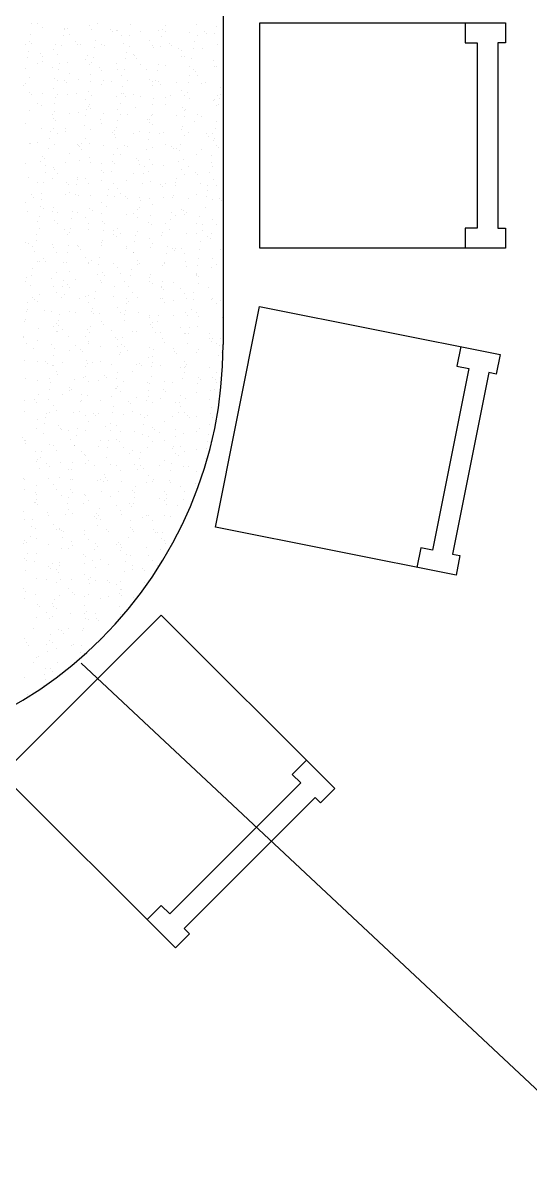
# Model space of a CAD drawing. Extents: x -109 to 1815, y -14679 to 345.
# Drawn here: x 36.261 to 37.273, y 6.865 to 9.149 of the extents above; entities that cross this region are included whole.
import ezdxf

# ---------------------------------------------------------------- set-up
doc = ezdxf.new("R2010")
doc.units = 0
doc.header["$MEASUREMENT"] = 0
doc.linetypes.add('HIDDEN', pattern=[0.375, 0.25, -0.125])
for name, color, linetype in [('LINVISTA', 13, 'CONTINUOUS'), ('PROJCASA', 3, 'HIDDEN'), ('VARANDA', 1, 'CONTINUOUS')]:
    doc.layers.add(name, color=color, linetype=linetype)

msp = doc.modelspace()

# ---------------------------------------------------------------- linework, layer by layer
at = {"layer": 'LINVISTA', "ltscale": 0.35}
msp.add_line((36.6604, 10.6445), (36.6604, 8.506), dxfattribs=at)
msp.add_arc((35.8296, 8.506), 0.8308, 180, 360, dxfattribs=at)
at = {"layer": 'PROJCASA', "ltscale": 12}
msp.add_line((41.8508, 2.7423), (32.7227, 11.2923), dxfattribs=at)
at = {"layer": 'VARANDA'}
for p, q in [((36.2782, 9.1471), (36.2782, 9.1471)), ((36.2904, 9.1467), (36.2904, 9.1467)), ((36.3006, 9.1387), (36.3006, 9.1387)), ((36.3931, 9.1442), (36.3931, 9.1442)), ((36.4099, 9.148), (36.4099, 9.148)), ((36.4753, 9.1452), (36.4753, 9.1452)), ((36.545, 9.1438), (36.545, 9.1438)), ((36.6069, 9.1461), (36.6069, 9.1461)), ((36.6476, 9.1413), (36.6476, 9.1413)), ((36.2755, 9.1265), (36.2755, 9.1265)), ((36.3409, 9.1237), (36.3409, 9.1237)), ((36.3427, 9.1369), (36.3427, 9.1369)), ((36.3428, 9.1363), (36.3428, 9.1363)), ((36.3495, 9.1371), (36.3495, 9.1371)), ((36.354, 9.1262), (36.354, 9.1262)), ((36.3984, 9.1355), (36.3984, 9.1355)), ((36.4359, 9.1354), (36.4359, 9.1354)), ((36.4402, 9.1307), (36.4402, 9.1307)), ((36.4474, 9.1339), (36.4474, 9.1339)), ((36.4498, 9.1344), (36.4498, 9.1344)), ((36.4567, 9.1237), (36.4567, 9.1237)), ((36.4726, 9.1246), (36.4726, 9.1246)), ((36.4963, 9.1323), (36.4963, 9.1323)), ((36.5305, 9.1329), (36.5305, 9.1329)), ((36.538, 9.1218), (36.538, 9.1218)), ((36.5397, 9.135), (36.5397, 9.135)), ((36.5453, 9.1307), (36.5453, 9.1307)), ((36.5942, 9.1291), (36.5942, 9.1291)), ((36.6086, 9.1232), (36.6086, 9.1232)), ((36.6236, 9.1319), (36.6236, 9.1319)), ((36.6279, 9.1272), (36.6279, 9.1272)), ((36.6432, 9.1275), (36.6432, 9.1275)), ((36.2657, 9.1062), (36.2657, 9.1062)), ((36.271, 9.092), (36.271, 9.092)), ((36.2728, 9.1121), (36.2728, 9.1121)), ((36.2771, 9.1081), (36.2771, 9.1081)), ((36.3225, 9.0964), (36.3225, 9.0964)), ((36.326, 9.1065), (36.326, 9.1065)), ((36.3382, 9.1031), (36.3382, 9.1031)), ((36.3659, 9.1111), (36.3659, 9.1111)), ((36.3702, 9.1064), (36.3702, 9.1064)), ((36.3749, 9.1049), (36.3749, 9.1049)), ((36.4036, 9.1003), (36.4036, 9.1003)), ((36.4053, 9.1135), (36.4053, 9.1135)), ((36.4176, 9.1057), (36.4176, 9.1057)), ((36.4239, 9.1033), (36.4239, 9.1033)), ((36.4605, 9.1086), (36.4605, 9.1086)), ((36.4728, 9.1017), (36.4728, 9.1017)), ((36.5134, 9.1139), (36.5134, 9.1139)), ((36.5203, 9.1032), (36.5203, 9.1032)), ((36.5218, 9.1001), (36.5218, 9.1001)), ((36.5352, 9.1012), (36.5352, 9.1012)), ((36.5536, 9.1076), (36.5536, 9.1076)), ((36.5579, 9.1029), (36.5579, 9.1029)), ((36.5707, 9.0985), (36.5707, 9.0985)), ((36.577, 9.0934), (36.577, 9.0934)), ((36.6006, 9.0984), (36.6006, 9.0984)), ((36.6024, 9.1116), (36.6024, 9.1116)), ((36.6196, 9.0969), (36.6196, 9.0969)), ((36.6482, 9.1051), (36.6482, 9.1051)), ((36.2692, 9.0788), (36.2692, 9.0788)), ((36.2959, 9.0868), (36.2959, 9.0868)), ((36.2997, 9.0722), (36.2997, 9.0722)), ((36.3002, 9.0821), (36.3002, 9.0821)), ((36.3293, 9.0857), (36.3293, 9.0857)), ((36.3487, 9.0706), (36.3487, 9.0706)), ((36.3861, 9.0759), (36.3861, 9.0759)), ((36.3905, 9.0843), (36.3905, 9.0843)), ((36.3976, 9.069), (36.3976, 9.069)), ((36.4009, 9.0796), (36.4009, 9.0796)), ((36.4663, 9.0769), (36.4663, 9.0769)), ((36.468, 9.0901), (36.468, 9.0901)), ((36.4812, 9.0852), (36.4812, 9.0852)), ((36.4836, 9.0833), (36.4836, 9.0833)), ((36.4879, 9.0786), (36.4879, 9.0786)), ((36.5782, 9.0808), (36.5782, 9.0808)), ((36.5839, 9.0827), (36.5839, 9.0827)), ((36.5979, 9.0777), (36.5979, 9.0777)), ((36.6406, 9.0729), (36.6406, 9.0729)), ((36.2665, 9.0581), (36.2665, 9.0581)), ((36.2903, 9.0676), (36.2903, 9.0676)), ((36.3205, 9.06), (36.3205, 9.06)), ((36.3319, 9.0553), (36.3319, 9.0553)), ((36.3337, 9.0686), (36.3337, 9.0686)), ((36.3539, 9.0471), (36.3539, 9.0471)), ((36.3929, 9.0652), (36.3929, 9.0652)), ((36.4136, 9.059), (36.4136, 9.059)), ((36.4179, 9.0543), (36.4179, 9.0543)), ((36.4465, 9.0674), (36.4465, 9.0674)), ((36.4497, 9.0553), (36.4497, 9.0553)), ((36.4636, 9.0562), (36.4636, 9.0562)), ((36.4955, 9.0658), (36.4955, 9.0658)), ((36.5082, 9.0565), (36.5082, 9.0565)), ((36.529, 9.0534), (36.529, 9.0534)), ((36.5307, 9.0667), (36.5307, 9.0667)), ((36.5444, 9.0642), (36.5444, 9.0642)), ((36.5448, 9.0647), (36.5448, 9.0647)), ((36.5934, 9.0626), (36.5934, 9.0626)), ((36.6013, 9.0555), (36.6013, 9.0555)), ((36.6056, 9.0509), (36.6056, 9.0509)), ((36.6423, 9.061), (36.6423, 9.061)), ((36.6475, 9.0622), (36.6475, 9.0622)), ((36.262, 9.0236), (36.262, 9.0236)), ((36.2656, 9.0271), (36.2656, 9.0271)), ((36.2746, 9.0395), (36.2746, 9.0395)), ((36.3235, 9.0379), (36.3235, 9.0379)), ((36.3292, 9.0347), (36.3292, 9.0347)), ((36.3436, 9.0347), (36.3436, 9.0347)), ((36.3479, 9.03), (36.3479, 9.03)), ((36.3725, 9.0363), (36.3725, 9.0363)), ((36.3946, 9.0319), (36.3946, 9.0319)), ((36.3963, 9.0451), (36.3963, 9.0451)), ((36.4175, 9.0266), (36.4175, 9.0266)), ((36.4214, 9.0347), (36.4214, 9.0347)), ((36.4382, 9.0322), (36.4382, 9.0322)), ((36.4565, 9.0446), (36.4565, 9.0446)), ((36.4704, 9.0331), (36.4704, 9.0331)), ((36.5133, 9.0348), (36.5133, 9.0348)), ((36.5193, 9.0315), (36.5193, 9.0315)), ((36.5201, 9.0241), (36.5201, 9.0241)), ((36.5262, 9.0328), (36.5262, 9.0328)), ((36.5313, 9.0312), (36.5313, 9.0312)), ((36.5356, 9.0266), (36.5356, 9.0266)), ((36.5682, 9.0299), (36.5682, 9.0299)), ((36.5916, 9.03), (36.5916, 9.03)), ((36.5934, 9.0432), (36.5934, 9.0432)), ((36.6084, 9.0441), (36.6084, 9.0441)), ((36.6172, 9.0283), (36.6172, 9.0283)), ((36.6259, 9.0288), (36.6259, 9.0288)), ((36.2737, 9.0104), (36.2737, 9.0104)), ((36.2779, 9.0057), (36.2779, 9.0057)), ((36.3, 9.0073), (36.3, 9.0073)), ((36.3223, 9.0173), (36.3223, 9.0173)), ((36.3247, 9.0002), (36.3247, 9.0002)), ((36.3292, 9.0066), (36.3292, 9.0066)), ((36.349, 9.0057), (36.349, 9.0057)), ((36.3682, 9.0079), (36.3682, 9.0079)), ((36.3919, 9.0113), (36.3919, 9.0113)), ((36.3979, 9.0041), (36.3979, 9.0041)), ((36.4468, 9.0025), (36.4468, 9.0025)), ((36.4573, 9.0085), (36.4573, 9.0085)), ((36.459, 9.0217), (36.459, 9.0217)), ((36.4614, 9.0069), (36.4614, 9.0069)), ((36.4656, 9.0023), (36.4656, 9.0023)), ((36.4811, 9.0061), (36.4811, 9.0061)), ((36.4958, 9.0009), (36.4958, 9.0009)), ((36.5559, 9.0045), (36.5559, 9.0045)), ((36.5769, 9.0143), (36.5769, 9.0143)), ((36.5837, 9.0036), (36.5837, 9.0036)), ((36.5889, 9.0094), (36.5889, 9.0094)), ((36.6491, 9.0035), (36.6491, 9.0035)), ((36.6543, 9.0066), (36.6543, 9.0066)), ((36.6561, 9.0198), (36.6561, 9.0198)), ((36.2901, 8.9885), (36.2901, 8.9885)), ((36.2982, 8.9836), (36.2982, 8.9836)), ((36.3229, 8.987), (36.3229, 8.987)), ((36.3859, 8.9968), (36.3859, 8.9968)), ((36.3914, 8.9827), (36.3914, 8.9827)), ((36.3928, 8.9861), (36.3928, 8.9861)), ((36.3956, 8.978), (36.3956, 8.978)), ((36.4546, 8.9878), (36.4546, 8.9878)), ((36.4859, 8.9802), (36.4859, 8.9802)), ((36.52, 8.9851), (36.52, 8.9851)), ((36.5217, 8.9983), (36.5217, 8.9983)), ((36.5447, 8.9993), (36.5447, 8.9993)), ((36.5447, 8.9856), (36.5447, 8.9856)), ((36.5791, 8.9792), (36.5791, 8.9792)), ((36.5937, 8.9977), (36.5937, 8.9977)), ((36.6405, 8.9938), (36.6405, 8.9938)), ((36.6426, 8.9961), (36.6426, 8.9961)), ((36.6473, 8.9831), (36.6473, 8.9831)), ((36.6516, 8.986), (36.6516, 8.986)), ((36.6533, 8.9988), (36.6533, 8.9988)), ((36.2737, 8.973), (36.2737, 8.973)), ((36.3202, 8.9663), (36.3202, 8.9663)), ((36.3214, 8.9584), (36.3214, 8.9584)), ((36.3227, 8.9714), (36.3227, 8.9714)), ((36.3537, 8.968), (36.3537, 8.968)), ((36.3716, 8.9698), (36.3716, 8.9698)), ((36.3856, 8.9635), (36.3856, 8.9635)), ((36.3873, 8.9768), (36.3873, 8.9768)), ((36.4159, 8.9559), (36.4159, 8.9559)), ((36.4206, 8.9682), (36.4206, 8.9682)), ((36.4495, 8.9762), (36.4495, 8.9762)), ((36.4564, 8.9655), (36.4564, 8.9655)), ((36.4695, 8.9666), (36.4695, 8.9666)), ((36.5091, 8.9549), (36.5091, 8.9549)), ((36.5132, 8.9557), (36.5132, 8.9557)), ((36.5172, 8.9644), (36.5172, 8.9644)), ((36.5184, 8.965), (36.5184, 8.965)), ((36.5674, 8.9634), (36.5674, 8.9634)), ((36.5826, 8.9617), (36.5826, 8.9617)), ((36.5833, 8.9745), (36.5833, 8.9745)), ((36.5844, 8.9749), (36.5844, 8.9749)), ((36.6083, 8.965), (36.6083, 8.965)), ((36.6163, 8.9618), (36.6163, 8.9618)), ((36.2654, 8.948), (36.2654, 8.948)), ((36.2976, 8.9387), (36.2976, 8.9387)), ((36.3157, 8.9318), (36.3157, 8.9318)), ((36.3222, 8.9382), (36.3222, 8.9382)), ((36.3256, 8.9537), (36.3256, 8.9537)), ((36.3465, 8.9371), (36.3465, 8.9371)), ((36.3829, 8.9429), (36.3829, 8.9429)), ((36.3954, 8.9355), (36.3954, 8.9355)), ((36.4173, 8.9475), (36.4173, 8.9475)), ((36.4444, 8.9339), (36.4444, 8.9339)), ((36.4483, 8.9401), (36.4483, 8.9401)), ((36.45, 8.9533), (36.45, 8.9533)), ((36.4933, 8.9323), (36.4933, 8.9323)), ((36.5133, 8.9502), (36.5133, 8.9502)), ((36.52, 8.945), (36.52, 8.945)), ((36.5768, 8.9352), (36.5768, 8.9352)), ((36.5799, 8.941), (36.5799, 8.941)), ((36.6036, 8.9524), (36.6036, 8.9524)), ((36.6453, 8.9382), (36.6453, 8.9382)), ((36.6471, 8.9515), (36.6471, 8.9515)), ((36.29, 8.9094), (36.29, 8.9094)), ((36.3139, 8.9186), (36.3139, 8.9186)), ((36.329, 8.9275), (36.329, 8.9275)), ((36.3459, 8.9316), (36.3459, 8.9316)), ((36.3858, 8.9177), (36.3858, 8.9177)), ((36.4391, 8.9306), (36.4391, 8.9306)), ((36.4433, 8.9259), (36.4433, 8.9259)), ((36.4456, 8.9195), (36.4456, 8.9195)), ((36.4809, 8.927), (36.4809, 8.927)), ((36.511, 8.9167), (36.511, 8.9167)), ((36.5127, 8.9299), (36.5127, 8.9299)), ((36.5336, 8.9281), (36.5336, 8.9281)), ((36.5423, 8.9307), (36.5423, 8.9307)), ((36.5836, 8.9245), (36.5836, 8.9245)), ((36.5912, 8.9291), (36.5912, 8.9291)), ((36.6268, 8.9271), (36.6268, 8.9271)), ((36.631, 8.9224), (36.631, 8.9224)), ((36.6401, 8.9275), (36.6401, 8.9275)), ((36.6404, 8.9147), (36.6404, 8.9147)), ((36.6426, 8.9176), (36.6426, 8.9176)), ((36.2741, 8.908), (36.2741, 8.908)), ((36.2759, 8.9073), (36.2759, 8.9073)), ((36.3112, 8.8979), (36.3112, 8.8979)), ((36.323, 8.9064), (36.323, 8.9064)), ((36.3536, 8.8889), (36.3536, 8.8889)), ((36.3691, 8.9063), (36.3691, 8.9063)), ((36.3719, 8.9048), (36.3719, 8.9048)), ((36.3733, 8.9016), (36.3733, 8.9016)), ((36.3766, 8.8952), (36.3766, 8.8952)), ((36.3783, 8.9084), (36.3783, 8.9084)), ((36.3926, 8.907), (36.3926, 8.907)), ((36.4209, 8.9032), (36.4209, 8.9032)), ((36.4494, 8.8971), (36.4494, 8.8971)), ((36.4562, 8.8864), (36.4562, 8.8864)), ((36.4636, 8.9038), (36.4636, 8.9038)), ((36.4698, 8.9016), (36.4698, 8.9016)), ((36.5082, 8.8961), (36.5082, 8.8961)), ((36.5188, 8.9), (36.5188, 8.9)), ((36.5445, 8.9065), (36.5445, 8.9065)), ((36.5568, 8.9028), (36.5568, 8.9028)), ((36.561, 8.8981), (36.561, 8.8981)), ((36.5677, 8.8984), (36.5677, 8.8984)), ((36.5736, 8.8933), (36.5736, 8.8933)), ((36.5754, 8.9065), (36.5754, 8.9065)), ((36.6081, 8.886), (36.6081, 8.886)), ((36.6166, 8.8968), (36.6166, 8.8968)), ((36.6472, 8.904), (36.6472, 8.904)), ((36.6513, 8.9003), (36.6513, 8.9003)), ((36.2653, 8.8689), (36.2653, 8.8689)), ((36.2967, 8.8722), (36.2967, 8.8722)), ((36.2991, 8.882), (36.2991, 8.882)), ((36.3034, 8.8773), (36.3034, 8.8773)), ((36.3066, 8.8634), (36.3066, 8.8634)), ((36.3456, 8.8706), (36.3456, 8.8706)), ((36.3739, 8.8745), (36.3739, 8.8745)), ((36.3936, 8.8795), (36.3936, 8.8795)), ((36.3946, 8.869), (36.3946, 8.869)), ((36.4172, 8.8684), (36.4172, 8.8684)), ((36.4393, 8.8718), (36.4393, 8.8718)), ((36.441, 8.885), (36.441, 8.885)), ((36.4435, 8.8674), (36.4435, 8.8674)), ((36.4868, 8.8785), (36.4868, 8.8785)), ((36.4911, 8.8738), (36.4911, 8.8738)), ((36.4925, 8.8658), (36.4925, 8.8658)), ((36.513, 8.8766), (36.513, 8.8766)), ((36.5198, 8.8659), (36.5198, 8.8659)), ((36.5414, 8.8642), (36.5414, 8.8642)), ((36.5709, 8.8726), (36.5709, 8.8726)), ((36.5813, 8.876), (36.5813, 8.876)), ((36.6363, 8.8699), (36.6363, 8.8699)), ((36.6381, 8.8831), (36.6381, 8.8831)), ((36.3049, 8.8502), (36.3049, 8.8502)), ((36.3221, 8.8591), (36.3221, 8.8591)), ((36.3236, 8.8552), (36.3236, 8.8552)), ((36.3289, 8.8484), (36.3289, 8.8484)), ((36.4168, 8.8542), (36.4168, 8.8542)), ((36.4211, 8.8496), (36.4211, 8.8496)), ((36.4366, 8.8511), (36.4366, 8.8511)), ((36.4808, 8.8479), (36.4808, 8.8479)), ((36.502, 8.8483), (36.502, 8.8483)), ((36.5037, 8.8616), (36.5037, 8.8616)), ((36.5113, 8.8518), (36.5113, 8.8518)), ((36.5766, 8.8561), (36.5766, 8.8561)), ((36.5834, 8.8454), (36.5834, 8.8454)), ((36.5904, 8.8626), (36.5904, 8.8626)), ((36.6045, 8.8508), (36.6045, 8.8508)), ((36.6088, 8.8461), (36.6088, 8.8461)), ((36.6336, 8.8492), (36.6336, 8.8492)), ((36.6393, 8.861), (36.6393, 8.861)), ((36.2716, 8.8394), (36.2716, 8.8394)), ((36.2898, 8.8303), (36.2898, 8.8303)), ((36.3022, 8.8296), (36.3022, 8.8296)), ((36.3205, 8.8378), (36.3205, 8.8378)), ((36.3468, 8.8299), (36.3468, 8.8299)), ((36.3511, 8.8253), (36.3511, 8.8253)), ((36.3676, 8.8268), (36.3676, 8.8268)), ((36.3693, 8.84), (36.3693, 8.84)), ((36.3695, 8.8362), (36.3695, 8.8362)), ((36.3857, 8.8386), (36.3857, 8.8386)), ((36.3925, 8.8279), (36.3925, 8.8279)), ((36.4184, 8.8346), (36.4184, 8.8346)), ((36.4413, 8.8275), (36.4413, 8.8275)), ((36.4493, 8.8181), (36.4493, 8.8181)), ((36.4673, 8.833), (36.4673, 8.833)), ((36.4992, 8.8277), (36.4992, 8.8277)), ((36.5163, 8.8314), (36.5163, 8.8314)), ((36.5345, 8.8265), (36.5345, 8.8265)), ((36.5388, 8.8218), (36.5388, 8.8218)), ((36.5444, 8.8274), (36.5444, 8.8274)), ((36.5646, 8.8249), (36.5646, 8.8249)), ((36.5652, 8.8298), (36.5652, 8.8298)), ((36.5664, 8.8381), (36.5664, 8.8381)), ((36.6142, 8.8282), (36.6142, 8.8282)), ((36.629, 8.824), (36.629, 8.824)), ((36.6402, 8.8356), (36.6402, 8.8356)), ((36.647, 8.8249), (36.647, 8.8249)), ((36.2768, 8.8056), (36.2768, 8.8056)), ((36.2811, 8.801), (36.2811, 8.801)), ((36.297, 8.8072), (36.297, 8.8072)), ((36.2976, 8.7951), (36.2976, 8.7951)), ((36.346, 8.8056), (36.346, 8.8056)), ((36.3534, 8.8098), (36.3534, 8.8098)), ((36.3649, 8.8062), (36.3649, 8.8062)), ((36.3713, 8.8032), (36.3713, 8.8032)), ((36.3949, 8.804), (36.3949, 8.804)), ((36.4303, 8.8034), (36.4303, 8.8034)), ((36.432, 8.8166), (36.432, 8.8166)), ((36.4438, 8.8024), (36.4438, 8.8024)), ((36.4561, 8.8073), (36.4561, 8.8073)), ((36.4645, 8.8022), (36.4645, 8.8022)), ((36.4688, 8.7975), (36.4688, 8.7975)), ((36.4928, 8.8008), (36.4928, 8.8008)), ((36.5129, 8.7975), (36.5129, 8.7975)), ((36.5417, 8.7992), (36.5417, 8.7992)), ((36.559, 8.7997), (36.559, 8.7997)), ((36.5619, 8.8043), (36.5619, 8.8043)), ((36.5907, 8.7976), (36.5907, 8.7976)), ((36.608, 8.8069), (36.608, 8.8069)), ((36.6273, 8.8015), (36.6273, 8.8015)), ((36.6291, 8.8147), (36.6291, 8.8147)), ((36.6396, 8.796), (36.6396, 8.796)), ((36.6522, 8.7987), (36.6522, 8.7987)), ((36.2651, 8.7898), (36.2651, 8.7898)), ((36.2707, 8.7729), (36.2707, 8.7729)), ((36.2959, 8.7818), (36.2959, 8.7818)), ((36.3013, 8.7789), (36.3013, 8.7789)), ((36.3219, 8.78), (36.3219, 8.78)), ((36.3945, 8.7779), (36.3945, 8.7779)), ((36.3988, 8.7732), (36.3988, 8.7732)), ((36.417, 8.7893), (36.417, 8.7893)), ((36.4276, 8.7827), (36.4276, 8.7827)), ((36.489, 8.7754), (36.489, 8.7754)), ((36.493, 8.78), (36.493, 8.78)), ((36.4947, 8.7932), (36.4947, 8.7932)), ((36.5197, 8.7868), (36.5197, 8.7868)), ((36.5765, 8.777), (36.5765, 8.777)), ((36.5822, 8.7744), (36.5822, 8.7744)), ((36.6246, 8.7808), (36.6246, 8.7808)), ((36.6565, 8.794), (36.6565, 8.794)), ((36.2897, 8.7512), (36.2897, 8.7512)), ((36.2932, 8.7612), (36.2932, 8.7612)), ((36.3197, 8.7713), (36.3197, 8.7713)), ((36.3245, 8.7536), (36.3245, 8.7536)), ((36.3287, 8.7693), (36.3287, 8.7693)), ((36.3288, 8.7489), (36.3288, 8.7489)), ((36.3586, 8.7584), (36.3586, 8.7584)), ((36.3603, 8.7716), (36.3603, 8.7716)), ((36.3686, 8.7697), (36.3686, 8.7697)), ((36.3855, 8.7595), (36.3855, 8.7595)), ((36.4176, 8.7681), (36.4176, 8.7681)), ((36.419, 8.7511), (36.419, 8.7511)), ((36.4665, 8.7665), (36.4665, 8.7665)), ((36.4807, 8.7688), (36.4807, 8.7688)), ((36.4902, 8.7593), (36.4902, 8.7593)), ((36.5122, 8.7501), (36.5122, 8.7501)), ((36.5154, 8.7649), (36.5154, 8.7649)), ((36.5556, 8.7565), (36.5556, 8.7565)), ((36.5574, 8.7698), (36.5574, 8.7698)), ((36.5644, 8.7633), (36.5644, 8.7633)), ((36.5833, 8.7663), (36.5833, 8.7663)), ((36.5865, 8.7697), (36.5865, 8.7697)), ((36.6133, 8.7617), (36.6133, 8.7617)), ((36.6401, 8.7565), (36.6401, 8.7565)), ((36.2886, 8.7267), (36.2886, 8.7267)), ((36.2945, 8.7386), (36.2945, 8.7386)), ((36.3435, 8.737), (36.3435, 8.737)), ((36.349, 8.7268), (36.349, 8.7268)), ((36.3533, 8.7307), (36.3533, 8.7307)), ((36.3559, 8.7378), (36.3559, 8.7378)), ((36.3923, 8.7488), (36.3923, 8.7488)), ((36.3924, 8.7354), (36.3924, 8.7354)), ((36.4213, 8.735), (36.4213, 8.735)), ((36.423, 8.7482), (36.423, 8.7482)), ((36.4414, 8.7338), (36.4414, 8.7338)), ((36.4491, 8.739), (36.4491, 8.739)), ((36.4559, 8.7282), (36.4559, 8.7282)), ((36.4903, 8.7322), (36.4903, 8.7322)), ((36.5165, 8.7454), (36.5165, 8.7454)), ((36.5393, 8.7306), (36.5393, 8.7306)), ((36.5443, 8.7483), (36.5443, 8.7483)), ((36.5529, 8.7359), (36.5529, 8.7359)), ((36.5882, 8.729), (36.5882, 8.729)), ((36.6067, 8.7476), (36.6067, 8.7476)), ((36.6079, 8.7278), (36.6079, 8.7278)), ((36.6183, 8.7331), (36.6183, 8.7331)), ((36.6201, 8.7463), (36.6201, 8.7463)), ((36.6371, 8.7274), (36.6371, 8.7274)), ((36.6469, 8.7458), (36.6469, 8.7458)), ((36.265, 8.7107), (36.265, 8.7107)), ((36.271, 8.708), (36.271, 8.708)), ((36.2869, 8.7135), (36.2869, 8.7135)), ((36.32, 8.7064), (36.32, 8.7064)), ((36.3513, 8.7033), (36.3513, 8.7033)), ((36.3689, 8.7048), (36.3689, 8.7048)), ((36.4169, 8.7102), (36.4169, 8.7102)), ((36.4186, 8.7144), (36.4186, 8.7144)), ((36.4422, 8.7258), (36.4422, 8.7258)), ((36.4465, 8.7211), (36.4465, 8.7211)), ((36.484, 8.7116), (36.484, 8.7116)), ((36.4857, 8.7248), (36.4857, 8.7248)), ((36.5127, 8.7184), (36.5127, 8.7184)), ((36.5195, 8.7077), (36.5195, 8.7077)), ((36.5367, 8.7233), (36.5367, 8.7233)), ((36.6156, 8.7125), (36.6156, 8.7125)), ((36.6299, 8.7223), (36.6299, 8.7223)), ((36.6342, 8.7177), (36.6342, 8.7177)), ((36.279, 8.7025), (36.279, 8.7025)), ((36.2842, 8.6928), (36.2842, 8.6928)), ((36.3218, 8.7009), (36.3218, 8.7009)), ((36.3286, 8.6902), (36.3286, 8.6902)), ((36.3496, 8.6901), (36.3496, 8.6901)), ((36.3722, 8.7015), (36.3722, 8.7015)), ((36.3765, 8.6968), (36.3765, 8.6968)), ((36.3854, 8.6804), (36.3854, 8.6804)), ((36.4179, 8.7032), (36.4179, 8.7032)), ((36.4667, 8.699), (36.4667, 8.699)), ((36.4668, 8.7016), (36.4668, 8.7016)), ((36.4805, 8.6897), (36.4805, 8.6897)), ((36.4812, 8.6909), (36.4812, 8.6909)), ((36.5157, 8.7), (36.5157, 8.7)), ((36.5466, 8.6882), (36.5466, 8.6882)), ((36.5484, 8.7014), (36.5484, 8.7014)), ((36.5599, 8.6981), (36.5599, 8.6981)), ((36.5642, 8.6934), (36.5642, 8.6934)), ((36.5647, 8.6984), (36.5647, 8.6984)), ((36.5763, 8.6979), (36.5763, 8.6979)), ((36.5831, 8.6872), (36.5831, 8.6872)), ((36.6136, 8.6968), (36.6136, 8.6968)), ((36.6544, 8.6956), (36.6544, 8.6956)), ((36.2796, 8.6583), (36.2796, 8.6583)), ((36.2896, 8.6721), (36.2896, 8.6721)), ((36.2937, 8.6721), (36.2937, 8.6721)), ((36.3022, 8.6772), (36.3022, 8.6772)), ((36.3065, 8.6725), (36.3065, 8.6725)), ((36.3426, 8.6705), (36.3426, 8.6705)), ((36.3469, 8.6694), (36.3469, 8.6694)), ((36.3916, 8.6689), (36.3916, 8.6689)), ((36.3922, 8.6697), (36.3922, 8.6697)), ((36.3967, 8.6747), (36.3967, 8.6747)), ((36.4123, 8.6666), (36.4123, 8.6666)), ((36.414, 8.6799), (36.414, 8.6799)), ((36.4405, 8.6673), (36.4405, 8.6673)), ((36.449, 8.6599), (36.449, 8.6599)), ((36.4895, 8.6657), (36.4895, 8.6657)), ((36.4899, 8.6738), (36.4899, 8.6738)), ((36.4942, 8.6691), (36.4942, 8.6691)), ((36.5384, 8.6641), (36.5384, 8.6641)), ((36.5439, 8.6675), (36.5439, 8.6675)), ((36.5441, 8.6692), (36.5441, 8.6692)), ((36.5844, 8.6713), (36.5844, 8.6713)), ((36.5873, 8.6625), (36.5873, 8.6625)), ((36.6093, 8.6648), (36.6093, 8.6648)), ((36.6111, 8.678), (36.6111, 8.678)), ((36.6363, 8.6609), (36.6363, 8.6609)), ((36.6399, 8.6774), (36.6399, 8.6774)), ((36.6468, 8.6667), (36.6468, 8.6667)), ((36.2686, 8.6394), (36.2686, 8.6394)), ((36.2779, 8.6451), (36.2779, 8.6451)), ((36.3175, 8.6378), (36.3175, 8.6378)), ((36.3267, 8.6504), (36.3267, 8.6504)), ((36.3423, 8.6349), (36.3423, 8.6349)), ((36.3532, 8.6516), (36.3532, 8.6516)), ((36.3665, 8.6362), (36.3665, 8.6362)), ((36.4095, 8.646), (36.4095, 8.646)), ((36.4199, 8.6495), (36.4199, 8.6495)), ((36.4242, 8.6448), (36.4242, 8.6448)), ((36.4558, 8.6491), (36.4558, 8.6491)), ((36.4749, 8.6432), (36.4749, 8.6432)), ((36.4767, 8.6564), (36.4767, 8.6564)), ((36.5126, 8.6393), (36.5126, 8.6393)), ((36.5144, 8.647), (36.5144, 8.647)), ((36.6066, 8.6441), (36.6066, 8.6441)), ((36.6076, 8.646), (36.6076, 8.646)), ((36.6077, 8.6487), (36.6077, 8.6487)), ((36.6119, 8.6413), (36.6119, 8.6413)), ((36.2648, 8.6316), (36.2648, 8.6316)), ((36.2752, 8.6245), (36.2752, 8.6245)), ((36.3216, 8.6218), (36.3216, 8.6218)), ((36.3406, 8.6217), (36.3406, 8.6217)), ((36.3499, 8.6252), (36.3499, 8.6252)), ((36.3542, 8.6205), (36.3542, 8.6205)), ((36.4154, 8.6346), (36.4154, 8.6346)), ((36.4168, 8.6311), (36.4168, 8.6311)), ((36.4444, 8.6227), (36.4444, 8.6227)), ((36.4643, 8.633), (36.4643, 8.633)), ((36.4722, 8.6226), (36.4722, 8.6226)), ((36.5133, 8.6314), (36.5133, 8.6314)), ((36.5194, 8.6286), (36.5194, 8.6286)), ((36.5376, 8.6217), (36.5376, 8.6217)), ((36.5376, 8.6198), (36.5376, 8.6198)), ((36.5394, 8.633), (36.5394, 8.633)), ((36.5419, 8.617), (36.5419, 8.617)), ((36.5622, 8.6298), (36.5622, 8.6298)), ((36.5762, 8.6188), (36.5762, 8.6188)), ((36.6112, 8.6282), (36.6112, 8.6282)), ((36.6321, 8.6192), (36.6321, 8.6192)), ((36.6601, 8.6266), (36.6601, 8.6266)), ((36.2706, 8.59), (36.2706, 8.59)), ((36.2799, 8.6009), (36.2799, 8.6009)), ((36.2842, 8.5962), (36.2842, 8.5962)), ((36.2894, 8.593), (36.2894, 8.593)), ((36.294, 8.6071), (36.294, 8.6071)), ((36.3284, 8.6111), (36.3284, 8.6111)), ((36.3379, 8.601), (36.3379, 8.601)), ((36.343, 8.6055), (36.343, 8.6055)), ((36.3744, 8.5984), (36.3744, 8.5984)), ((36.3852, 8.6013), (36.3852, 8.6013)), ((36.3919, 8.6039), (36.3919, 8.6039)), ((36.392, 8.5906), (36.392, 8.5906)), ((36.4033, 8.5983), (36.4033, 8.5983)), ((36.405, 8.6115), (36.405, 8.6115)), ((36.4408, 8.6023), (36.4408, 8.6023)), ((36.4676, 8.5974), (36.4676, 8.5974)), ((36.4719, 8.5927), (36.4719, 8.5927)), ((36.4804, 8.6106), (36.4804, 8.6106)), ((36.4898, 8.6007), (36.4898, 8.6007)), ((36.5349, 8.5992), (36.5349, 8.5992)), ((36.5387, 8.5991), (36.5387, 8.5991)), ((36.544, 8.5901), (36.544, 8.5901)), ((36.5621, 8.5949), (36.5621, 8.5949)), ((36.583, 8.6081), (36.583, 8.6081)), ((36.5877, 8.5975), (36.5877, 8.5975)), ((36.6003, 8.5964), (36.6003, 8.5964)), ((36.6021, 8.6096), (36.6021, 8.6096)), ((36.6366, 8.5959), (36.6366, 8.5959)), ((36.6398, 8.5983), (36.6398, 8.5983)), ((36.6553, 8.5939), (36.6553, 8.5939)), ((36.6596, 8.5893), (36.6596, 8.5893)), ((36.2677, 8.5729), (36.2677, 8.5729)), ((36.2689, 8.5767), (36.2689, 8.5767)), ((36.3044, 8.5741), (36.3044, 8.5741)), ((36.3167, 8.5713), (36.3167, 8.5713)), ((36.3333, 8.5665), (36.3333, 8.5665)), ((36.353, 8.5725), (36.353, 8.5725)), ((36.3656, 8.5697), (36.3656, 8.5697)), ((36.3976, 8.5731), (36.3976, 8.5731)), ((36.4005, 8.5776), (36.4005, 8.5776)), ((36.4019, 8.5684), (36.4019, 8.5684)), ((36.4145, 8.5681), (36.4145, 8.5681)), ((36.4488, 8.5808), (36.4488, 8.5808)), ((36.4557, 8.57), (36.4557, 8.57)), ((36.4635, 8.5665), (36.4635, 8.5665)), ((36.4659, 8.5748), (36.4659, 8.5748)), ((36.4677, 8.5881), (36.4677, 8.5881)), ((36.4921, 8.5706), (36.4921, 8.5706)), ((36.5853, 8.5696), (36.5853, 8.5696)), ((36.5976, 8.5757), (36.5976, 8.5757)), ((36.6076, 8.5696), (36.6076, 8.5696)), ((36.6466, 8.5876), (36.6466, 8.5876)), ((36.2647, 8.5525), (36.2647, 8.5525)), ((36.2662, 8.5561), (36.2662, 8.5561)), ((36.3276, 8.5488), (36.3276, 8.5488)), ((36.3316, 8.5533), (36.3316, 8.5533)), ((36.3319, 8.5441), (36.3319, 8.5441)), ((36.4166, 8.552), (36.4166, 8.552)), ((36.4221, 8.5463), (36.4221, 8.5463)), ((36.4632, 8.5542), (36.4632, 8.5542)), ((36.5124, 8.5649), (36.5124, 8.5649)), ((36.5124, 8.5602), (36.5124, 8.5602)), ((36.5153, 8.5453), (36.5153, 8.5453)), ((36.5193, 8.5495), (36.5193, 8.5495)), ((36.5286, 8.5514), (36.5286, 8.5514)), ((36.5304, 8.5647), (36.5304, 8.5647)), ((36.5614, 8.5633), (36.5614, 8.5633)), ((36.5896, 8.565), (36.5896, 8.565)), ((36.6103, 8.5617), (36.6103, 8.5617)), ((36.6593, 8.5601), (36.6593, 8.5601)), ((36.6603, 8.5523), (36.6603, 8.5523)), ((36.2616, 8.5216), (36.2616, 8.5216)), ((36.2915, 8.5385), (36.2915, 8.5385)), ((36.3215, 8.5427), (36.3215, 8.5427)), ((36.3283, 8.532), (36.3283, 8.532)), ((36.3289, 8.5327), (36.3289, 8.5327)), ((36.3405, 8.5369), (36.3405, 8.5369)), ((36.3521, 8.522), (36.3521, 8.522)), ((36.3851, 8.5222), (36.3851, 8.5222)), ((36.3894, 8.5353), (36.3894, 8.5353)), ((36.3943, 8.5299), (36.3943, 8.5299)), ((36.396, 8.5431), (36.396, 8.5431)), ((36.4384, 8.5337), (36.4384, 8.5337)), ((36.4453, 8.521), (36.4453, 8.521)), ((36.4802, 8.5315), (36.4802, 8.5315)), ((36.4873, 8.5321), (36.4873, 8.5321)), ((36.5196, 8.5407), (36.5196, 8.5407)), ((36.5259, 8.5308), (36.5259, 8.5308)), ((36.5362, 8.5305), (36.5362, 8.5305)), ((36.576, 8.5397), (36.576, 8.5397)), ((36.5829, 8.529), (36.5829, 8.529)), ((36.5852, 8.5289), (36.5852, 8.5289)), ((36.5913, 8.528), (36.5913, 8.528)), ((36.5931, 8.5412), (36.5931, 8.5412)), ((36.6098, 8.5429), (36.6098, 8.5429)), ((36.6341, 8.5273), (36.6341, 8.5273)), ((36.2619, 8.5198), (36.2619, 8.5198)), ((36.268, 8.5079), (36.268, 8.5079)), ((36.2821, 8.4977), (36.2821, 8.4977)), ((36.2893, 8.5139), (36.2893, 8.5139)), ((36.317, 8.5063), (36.317, 8.5063)), ((36.3243, 8.4982), (36.3243, 8.4982)), ((36.3659, 8.5047), (36.3659, 8.5047)), ((36.3915, 8.5092), (36.3915, 8.5092)), ((36.3919, 8.5115), (36.3919, 8.5115)), ((36.4149, 8.5031), (36.4149, 8.5031)), ((36.4487, 8.5017), (36.4487, 8.5017)), ((36.4496, 8.5164), (36.4496, 8.5164)), ((36.4569, 8.5065), (36.4569, 8.5065)), ((36.4587, 8.5197), (36.4587, 8.5197)), ((36.4638, 8.5015), (36.4638, 8.5015)), ((36.5127, 8.4999), (36.5127, 8.4999)), ((36.5398, 8.5186), (36.5398, 8.5186)), ((36.5438, 8.511), (36.5438, 8.511)), ((36.5617, 8.4983), (36.5617, 8.4983)), ((36.5886, 8.5074), (36.5886, 8.5074)), ((36.633, 8.5176), (36.633, 8.5176)), ((36.6373, 8.5129), (36.6373, 8.5129)), ((36.6396, 8.5192), (36.6396, 8.5192)), ((36.6465, 8.5085), (36.6465, 8.5085)), ((36.654, 8.5046), (36.654, 8.5046)), ((36.6557, 8.5178), (36.6557, 8.5178)), ((36.3226, 8.4849), (36.3226, 8.4849)), ((36.3529, 8.4934), (36.3529, 8.4934)), ((36.3753, 8.4968), (36.3753, 8.4968)), ((36.3796, 8.4921), (36.3796, 8.4921)), ((36.4542, 8.4858), (36.4542, 8.4858)), ((36.4555, 8.4909), (36.4555, 8.4909)), ((36.4698, 8.4943), (36.4698, 8.4943)), ((36.5123, 8.4811), (36.5123, 8.4811)), ((36.5196, 8.4831), (36.5196, 8.4831)), ((36.5214, 8.4963), (36.5214, 8.4963)), ((36.563, 8.4933), (36.563, 8.4933)), ((36.5673, 8.4886), (36.5673, 8.4886)), ((36.6074, 8.4905), (36.6074, 8.4905)), ((36.6106, 8.4967), (36.6106, 8.4967)), ((36.6513, 8.4839), (36.6513, 8.4839)), ((36.6575, 8.4908), (36.6575, 8.4908)), ((36.6596, 8.4951), (36.6596, 8.4951)), ((36.2646, 8.4734), (36.2646, 8.4734)), ((36.2907, 8.472), (36.2907, 8.472)), ((36.3053, 8.4725), (36.3053, 8.4725)), ((36.3096, 8.4678), (36.3096, 8.4678)), ((36.3199, 8.4643), (36.3199, 8.4643)), ((36.3213, 8.4636), (36.3213, 8.4636)), ((36.3282, 8.4529), (36.3282, 8.4529)), ((36.3396, 8.4704), (36.3396, 8.4704)), ((36.3853, 8.4615), (36.3853, 8.4615)), ((36.387, 8.4747), (36.387, 8.4747)), ((36.3886, 8.4688), (36.3886, 8.4688)), ((36.3998, 8.47), (36.3998, 8.47)), ((36.4165, 8.4729), (36.4165, 8.4729)), ((36.4375, 8.4672), (36.4375, 8.4672)), ((36.4801, 8.4524), (36.4801, 8.4524)), ((36.4865, 8.4656), (36.4865, 8.4656)), ((36.493, 8.469), (36.493, 8.469)), ((36.4973, 8.4643), (36.4973, 8.4643)), ((36.5169, 8.4624), (36.5169, 8.4624)), ((36.5191, 8.4704), (36.5191, 8.4704)), ((36.5354, 8.464), (36.5354, 8.464)), ((36.5759, 8.4606), (36.5759, 8.4606)), ((36.5823, 8.4596), (36.5823, 8.4596)), ((36.5841, 8.4729), (36.5841, 8.4729)), ((36.5843, 8.4624), (36.5843, 8.4624)), ((36.5875, 8.4665), (36.5875, 8.4665)), ((36.6333, 8.4608), (36.6333, 8.4608)), ((36.2656, 8.4393), (36.2656, 8.4393)), ((36.2891, 8.4348), (36.2891, 8.4348)), ((36.3145, 8.4377), (36.3145, 8.4377)), ((36.3153, 8.4298), (36.3153, 8.4298)), ((36.3298, 8.4457), (36.3298, 8.4457)), ((36.3634, 8.4361), (36.3634, 8.4361)), ((36.3825, 8.4409), (36.3825, 8.4409)), ((36.3849, 8.4431), (36.3849, 8.4431)), ((36.3918, 8.4324), (36.3918, 8.4324)), ((36.4124, 8.4345), (36.4124, 8.4345)), ((36.423, 8.4447), (36.423, 8.4447)), ((36.4273, 8.44), (36.4273, 8.44)), ((36.4479, 8.4381), (36.4479, 8.4381)), ((36.4497, 8.4513), (36.4497, 8.4513)), ((36.4613, 8.4329), (36.4613, 8.4329)), ((36.5103, 8.4313), (36.5103, 8.4313)), ((36.5175, 8.4422), (36.5175, 8.4422)), ((36.5437, 8.4319), (36.5437, 8.4319)), ((36.5592, 8.4297), (36.5592, 8.4297)), ((36.5796, 8.439), (36.5796, 8.439)), ((36.5827, 8.4499), (36.5827, 8.4499)), ((36.6107, 8.4412), (36.6107, 8.4412)), ((36.615, 8.4365), (36.615, 8.4365)), ((36.6395, 8.4401), (36.6395, 8.4401)), ((36.645, 8.4362), (36.645, 8.4362)), ((36.6463, 8.4294), (36.6463, 8.4294)), ((36.6467, 8.4494), (36.6467, 8.4494)), ((36.291, 8.4071), (36.291, 8.4071)), ((36.3136, 8.4166), (36.3136, 8.4166)), ((36.3527, 8.4143), (36.3527, 8.4143)), ((36.353, 8.4204), (36.353, 8.4204)), ((36.3573, 8.4157), (36.3573, 8.4157)), ((36.378, 8.4064), (36.378, 8.4064)), ((36.4452, 8.4175), (36.4452, 8.4175)), ((36.4475, 8.4179), (36.4475, 8.4179)), ((36.4485, 8.4226), (36.4485, 8.4226)), ((36.4554, 8.4118), (36.4554, 8.4118)), ((36.5106, 8.4147), (36.5106, 8.4147)), ((36.5124, 8.4279), (36.5124, 8.4279)), ((36.5407, 8.4169), (36.5407, 8.4169)), ((36.545, 8.4122), (36.545, 8.4122)), ((36.6073, 8.4114), (36.6073, 8.4114)), ((36.6082, 8.4281), (36.6082, 8.4281)), ((36.6352, 8.4144), (36.6352, 8.4144)), ((36.6423, 8.4156), (36.6423, 8.4156)), ((36.2644, 8.3943), (36.2644, 8.3943)), ((36.283, 8.3961), (36.283, 8.3961)), ((36.2873, 8.3914), (36.2873, 8.3914)), ((36.3109, 8.3959), (36.3109, 8.3959)), ((36.3212, 8.3845), (36.3212, 8.3845)), ((36.3399, 8.4055), (36.3399, 8.4055)), ((36.3763, 8.3932), (36.3763, 8.3932)), ((36.3775, 8.3936), (36.3775, 8.3936)), ((36.3889, 8.4039), (36.3889, 8.4039)), ((36.4163, 8.3938), (36.4163, 8.3938)), ((36.4378, 8.4023), (36.4378, 8.4023)), ((36.4707, 8.3926), (36.4707, 8.3926)), ((36.475, 8.3879), (36.475, 8.3879)), ((36.4868, 8.4007), (36.4868, 8.4007)), ((36.5079, 8.394), (36.5079, 8.394)), ((36.5121, 8.402), (36.5121, 8.402)), ((36.519, 8.3913), (36.519, 8.3913)), ((36.5357, 8.3991), (36.5357, 8.3991)), ((36.5652, 8.3901), (36.5652, 8.3901)), ((36.5733, 8.3913), (36.5733, 8.3913)), ((36.575, 8.4045), (36.575, 8.4045)), ((36.5846, 8.3975), (36.5846, 8.3975)), ((36.6336, 8.3959), (36.6336, 8.3959)), ((36.2647, 8.3728), (36.2647, 8.3728)), ((36.3063, 8.3614), (36.3063, 8.3614)), ((36.3075, 8.3693), (36.3075, 8.3693)), ((36.3137, 8.3712), (36.3137, 8.3712)), ((36.328, 8.3738), (36.328, 8.3738)), ((36.3626, 8.3696), (36.3626, 8.3696)), ((36.3735, 8.3725), (36.3735, 8.3725)), ((36.3848, 8.364), (36.3848, 8.364)), ((36.4007, 8.3683), (36.4007, 8.3683)), ((36.405, 8.3637), (36.405, 8.3637)), ((36.4115, 8.368), (36.4115, 8.368)), ((36.4389, 8.3697), (36.4389, 8.3697)), ((36.4407, 8.383), (36.4407, 8.383)), ((36.4605, 8.3664), (36.4605, 8.3664)), ((36.4799, 8.3733), (36.4799, 8.3733)), ((36.4952, 8.3659), (36.4952, 8.3659)), ((36.5094, 8.3648), (36.5094, 8.3648)), ((36.5584, 8.3632), (36.5584, 8.3632)), ((36.5706, 8.3706), (36.5706, 8.3706)), ((36.5758, 8.3815), (36.5758, 8.3815)), ((36.5826, 8.3708), (36.5826, 8.3708)), ((36.5884, 8.3649), (36.5884, 8.3649)), ((36.6073, 8.3616), (36.6073, 8.3616)), ((36.636, 8.3679), (36.636, 8.3679)), ((36.6377, 8.3811), (36.6377, 8.3811)), ((36.6394, 8.361), (36.6394, 8.361)), ((36.2885, 8.3385), (36.2885, 8.3385)), ((36.289, 8.3557), (36.289, 8.3557)), ((36.3046, 8.3482), (36.3046, 8.3482)), ((36.3307, 8.344), (36.3307, 8.344)), ((36.335, 8.3394), (36.335, 8.3394)), ((36.369, 8.338), (36.369, 8.338)), ((36.3916, 8.3533), (36.3916, 8.3533)), ((36.4252, 8.3416), (36.4252, 8.3416)), ((36.4362, 8.3491), (36.4362, 8.3491)), ((36.4484, 8.3435), (36.4484, 8.3435)), ((36.5016, 8.3463), (36.5016, 8.3463)), ((36.5034, 8.3595), (36.5034, 8.3595)), ((36.5184, 8.3406), (36.5184, 8.3406)), ((36.5435, 8.3528), (36.5435, 8.3528)), ((36.5927, 8.3602), (36.5927, 8.3602)), ((36.6129, 8.3381), (36.6129, 8.3381)), ((36.6333, 8.3472), (36.6333, 8.3472)), ((36.2607, 8.3197), (36.2607, 8.3197)), ((36.2643, 8.3152), (36.2643, 8.3152)), ((36.265, 8.3151), (36.265, 8.3151)), ((36.3019, 8.3276), (36.3019, 8.3276)), ((36.3375, 8.3369), (36.3375, 8.3369)), ((36.3526, 8.3352), (36.3526, 8.3352)), ((36.3553, 8.3173), (36.3553, 8.3173)), ((36.3673, 8.3248), (36.3673, 8.3248)), ((36.3864, 8.3353), (36.3864, 8.3353)), ((36.4354, 8.3337), (36.4354, 8.3337)), ((36.4484, 8.3163), (36.4484, 8.3163)), ((36.4552, 8.3327), (36.4552, 8.3327)), ((36.4843, 8.3321), (36.4843, 8.3321)), ((36.4989, 8.3257), (36.4989, 8.3257)), ((36.512, 8.3229), (36.512, 8.3229)), ((36.5227, 8.3359), (36.5227, 8.3359)), ((36.5332, 8.3305), (36.5332, 8.3305)), ((36.5643, 8.3229), (36.5643, 8.3229)), ((36.566, 8.3361), (36.566, 8.3361)), ((36.5822, 8.3289), (36.5822, 8.3289)), ((36.6071, 8.3323), (36.6071, 8.3323)), ((36.6311, 8.3273), (36.6311, 8.3273)), ((36.265, 8.3078), (36.265, 8.3078)), ((36.2853, 8.293), (36.2853, 8.293)), ((36.2973, 8.2931), (36.2973, 8.2931)), ((36.314, 8.3062), (36.314, 8.3062)), ((36.321, 8.3054), (36.321, 8.3054)), ((36.3279, 8.2947), (36.3279, 8.2947)), ((36.3629, 8.3046), (36.3629, 8.3046)), ((36.3645, 8.3041), (36.3645, 8.3041)), ((36.4119, 8.303), (36.4119, 8.303)), ((36.4162, 8.3147), (36.4162, 8.3147)), ((36.4299, 8.3014), (36.4299, 8.3014)), ((36.4317, 8.3146), (36.4317, 8.3146)), ((36.4527, 8.3116), (36.4527, 8.3116)), ((36.4608, 8.3014), (36.4608, 8.3014)), ((36.4798, 8.2942), (36.4798, 8.2942)), ((36.5097, 8.2998), (36.5097, 8.2998)), ((36.5188, 8.3122), (36.5188, 8.3122)), ((36.543, 8.3138), (36.543, 8.3138)), ((36.5587, 8.2982), (36.5587, 8.2982)), ((36.5616, 8.3022), (36.5616, 8.3022)), ((36.5756, 8.3024), (36.5756, 8.3024)), ((36.6076, 8.2966), (36.6076, 8.2966)), ((36.627, 8.2995), (36.627, 8.2995)), ((36.6287, 8.3127), (36.6287, 8.3127)), ((36.6361, 8.3128), (36.6361, 8.3128)), ((36.2877, 8.272), (36.2877, 8.272)), ((36.2888, 8.2766), (36.2888, 8.2766)), ((36.2956, 8.2798), (36.2956, 8.2798)), ((36.3366, 8.2704), (36.3366, 8.2704)), ((36.36, 8.2696), (36.36, 8.2696)), ((36.3784, 8.292), (36.3784, 8.292)), ((36.3827, 8.2873), (36.3827, 8.2873)), ((36.3847, 8.2849), (36.3847, 8.2849)), ((36.3915, 8.2742), (36.3915, 8.2742)), ((36.4272, 8.2807), (36.4272, 8.2807)), ((36.473, 8.2895), (36.473, 8.2895)), ((36.4926, 8.2779), (36.4926, 8.2779)), ((36.4944, 8.2912), (36.4944, 8.2912)), ((36.5434, 8.2737), (36.5434, 8.2737)), ((36.5661, 8.2885), (36.5661, 8.2885)), ((36.5704, 8.2838), (36.5704, 8.2838)), ((36.5824, 8.2917), (36.5824, 8.2917)), ((36.6243, 8.2788), (36.6243, 8.2788)), ((36.2929, 8.2592), (36.2929, 8.2592)), ((36.3084, 8.2677), (36.3084, 8.2677)), ((36.3127, 8.263), (36.3127, 8.263)), ((36.3524, 8.2561), (36.3524, 8.2561)), ((36.3583, 8.2564), (36.3583, 8.2564)), ((36.3856, 8.2688), (36.3856, 8.2688)), ((36.403, 8.2652), (36.403, 8.2652)), ((36.4345, 8.2672), (36.4345, 8.2672)), ((36.4483, 8.2644), (36.4483, 8.2644)), ((36.4551, 8.2536), (36.4551, 8.2536)), ((36.4834, 8.2656), (36.4834, 8.2656)), ((36.4899, 8.2573), (36.4899, 8.2573)), ((36.4961, 8.2642), (36.4961, 8.2642)), ((36.5004, 8.2595), (36.5004, 8.2595)), ((36.5324, 8.264), (36.5324, 8.264)), ((36.5553, 8.2545), (36.5553, 8.2545)), ((36.557, 8.2677), (36.557, 8.2677)), ((36.5813, 8.2624), (36.5813, 8.2624)), ((36.5907, 8.2617), (36.5907, 8.2617)), ((36.607, 8.2532), (36.607, 8.2532)), ((36.2626, 8.2392), (36.2626, 8.2392)), ((36.2641, 8.2361), (36.2641, 8.2361)), ((36.2883, 8.2247), (36.2883, 8.2247)), ((36.3115, 8.2376), (36.3115, 8.2376)), ((36.3209, 8.2263), (36.3209, 8.2263)), ((36.333, 8.2409), (36.333, 8.2409)), ((36.3555, 8.2358), (36.3555, 8.2358)), ((36.3604, 8.236), (36.3604, 8.236)), ((36.4094, 8.2344), (36.4094, 8.2344)), ((36.416, 8.2356), (36.416, 8.2356)), ((36.4209, 8.233), (36.4209, 8.233)), ((36.4227, 8.2462), (36.4227, 8.2462)), ((36.4261, 8.2399), (36.4261, 8.2399)), ((36.4304, 8.2352), (36.4304, 8.2352)), ((36.4583, 8.2328), (36.4583, 8.2328)), ((36.5073, 8.2312), (36.5073, 8.2312)), ((36.5119, 8.2438), (36.5119, 8.2438)), ((36.5187, 8.2331), (36.5187, 8.2331)), ((36.5207, 8.2374), (36.5207, 8.2374)), ((36.5526, 8.2339), (36.5526, 8.2339)), ((36.5562, 8.2296), (36.5562, 8.2296)), ((36.6051, 8.228), (36.6051, 8.228)), ((36.6138, 8.2364), (36.6138, 8.2364)), ((36.263, 8.2166), (36.263, 8.2166)), ((36.2866, 8.2115), (36.2866, 8.2115)), ((36.288, 8.207), (36.288, 8.207)), ((36.3277, 8.2156), (36.3277, 8.2156)), ((36.3369, 8.2054), (36.3369, 8.2054)), ((36.351, 8.2013), (36.351, 8.2013)), ((36.3561, 8.2156), (36.3561, 8.2156)), ((36.3604, 8.2109), (36.3604, 8.2109)), ((36.3845, 8.2058), (36.3845, 8.2058)), ((36.3859, 8.2038), (36.3859, 8.2038)), ((36.4182, 8.2123), (36.4182, 8.2123)), ((36.4348, 8.2022), (36.4348, 8.2022)), ((36.4507, 8.2131), (36.4507, 8.2131)), ((36.4796, 8.2151), (36.4796, 8.2151)), ((36.4836, 8.2096), (36.4836, 8.2096)), ((36.4854, 8.2228), (36.4854, 8.2228)), ((36.5438, 8.2122), (36.5438, 8.2122)), ((36.5481, 8.2075), (36.5481, 8.2075)), ((36.5755, 8.2233), (36.5755, 8.2233)), ((36.5823, 8.2126), (36.5823, 8.2126)), ((36.2839, 8.1908), (36.2839, 8.1908)), ((36.2861, 8.1913), (36.2861, 8.1913)), ((36.2887, 8.1975), (36.2887, 8.1975)), ((36.2904, 8.1866), (36.2904, 8.1866)), ((36.3493, 8.188), (36.3493, 8.188)), ((36.3807, 8.1888), (36.3807, 8.1888)), ((36.3913, 8.1951), (36.3913, 8.1951)), ((36.4137, 8.1778), (36.4137, 8.1778)), ((36.4481, 8.1853), (36.4481, 8.1853)), ((36.4738, 8.1879), (36.4738, 8.1879)), ((36.4781, 8.1832), (36.4781, 8.1832)), ((36.4809, 8.1889), (36.4809, 8.1889)), ((36.4838, 8.2006), (36.4838, 8.2006)), ((36.5327, 8.199), (36.5327, 8.199)), ((36.5432, 8.1946), (36.5432, 8.1946)), ((36.5463, 8.1862), (36.5463, 8.1862)), ((36.548, 8.1994), (36.548, 8.1994)), ((36.5684, 8.1854), (36.5684, 8.1854)), ((36.5816, 8.1974), (36.5816, 8.1974)), ((36.2617, 8.1727), (36.2617, 8.1727)), ((36.264, 8.157), (36.264, 8.157)), ((36.2793, 8.1563), (36.2793, 8.1563)), ((36.3106, 8.1711), (36.3106, 8.1711)), ((36.3107, 8.1646), (36.3107, 8.1646)), ((36.3465, 8.1674), (36.3465, 8.1674)), ((36.3523, 8.177), (36.3523, 8.177)), ((36.3596, 8.1695), (36.3596, 8.1695)), ((36.4038, 8.1636), (36.4038, 8.1636)), ((36.4081, 8.1589), (36.4081, 8.1589)), ((36.4085, 8.1679), (36.4085, 8.1679)), ((36.4119, 8.1646), (36.4119, 8.1646)), ((36.4159, 8.1565), (36.4159, 8.1565)), ((36.4549, 8.1745), (36.4549, 8.1745)), ((36.4575, 8.1663), (36.4575, 8.1663)), ((36.4984, 8.1611), (36.4984, 8.1611)), ((36.5064, 8.1647), (36.5064, 8.1647)), ((36.5117, 8.1647), (36.5117, 8.1647)), ((36.5436, 8.1655), (36.5436, 8.1655)), ((36.5554, 8.1631), (36.5554, 8.1631)), ((36.2776, 8.1431), (36.2776, 8.1431)), ((36.2855, 8.1384), (36.2855, 8.1384)), ((36.3208, 8.1472), (36.3208, 8.1472)), ((36.3276, 8.1365), (36.3276, 8.1365)), ((36.3338, 8.1393), (36.3338, 8.1393)), ((36.3345, 8.1368), (36.3345, 8.1368)), ((36.3381, 8.1346), (36.3381, 8.1346)), ((36.342, 8.1329), (36.342, 8.1329)), ((36.3834, 8.1352), (36.3834, 8.1352)), ((36.4092, 8.144), (36.4092, 8.144)), ((36.4284, 8.1368), (36.4284, 8.1368)), ((36.4323, 8.1336), (36.4323, 8.1336)), ((36.4746, 8.1412), (36.4746, 8.1412)), ((36.4764, 8.1544), (36.4764, 8.1544)), ((36.4795, 8.136), (36.4795, 8.136)), ((36.5185, 8.154), (36.5185, 8.154)), ((36.5215, 8.1358), (36.5215, 8.1358)), ((36.5753, 8.1442), (36.5753, 8.1442)), ((36.2638, 8.115), (36.2638, 8.115)), ((36.2681, 8.1103), (36.2681, 8.1103)), ((36.2749, 8.1224), (36.2749, 8.1224)), ((36.2885, 8.1184), (36.2885, 8.1184)), ((36.3403, 8.1197), (36.3403, 8.1197)), ((36.3584, 8.1125), (36.3584, 8.1125)), ((36.3844, 8.1267), (36.3844, 8.1267)), ((36.3912, 8.116), (36.3912, 8.116)), ((36.4047, 8.1095), (36.4047, 8.1095)), ((36.4515, 8.1115), (36.4515, 8.1115)), ((36.4719, 8.1206), (36.4719, 8.1206)), ((36.4813, 8.132), (36.4813, 8.132)), ((36.5258, 8.1311), (36.5258, 8.1311)), ((36.5302, 8.1304), (36.5302, 8.1304)), ((36.5373, 8.1178), (36.5373, 8.1178)), ((36.539, 8.131), (36.539, 8.131)), ((36.5431, 8.1155), (36.5431, 8.1155)), ((36.262, 8.1078), (36.262, 8.1078)), ((36.2703, 8.0879), (36.2703, 8.0879)), ((36.2884, 8.0882), (36.2884, 8.0882)), ((36.311, 8.1062), (36.311, 8.1062)), ((36.3375, 8.099), (36.3375, 8.099)), ((36.3521, 8.0979), (36.3521, 8.0979)), ((36.3599, 8.1046), (36.3599, 8.1046)), ((36.3815, 8.0872), (36.3815, 8.0872)), ((36.4029, 8.0963), (36.4029, 8.0963)), ((36.4088, 8.103), (36.4088, 8.103)), ((36.448, 8.1062), (36.448, 8.1062)), ((36.4548, 8.0954), (36.4548, 8.0954)), ((36.4558, 8.1068), (36.4558, 8.1068)), ((36.4578, 8.1014), (36.4578, 8.1014)), ((36.5067, 8.0998), (36.5067, 8.0998)), ((36.5346, 8.0971), (36.5346, 8.0971)), ((36.5461, 8.109), (36.5461, 8.109)), ((36.2638, 8.0779), (36.2638, 8.0779)), ((36.2686, 8.0747), (36.2686, 8.0747)), ((36.2847, 8.0719), (36.2847, 8.0719)), ((36.3206, 8.0681), (36.3206, 8.0681)), ((36.333, 8.0645), (36.333, 8.0645)), ((36.3336, 8.0703), (36.3336, 8.0703)), ((36.3826, 8.0687), (36.3826, 8.0687)), ((36.3858, 8.0825), (36.3858, 8.0825)), ((36.4002, 8.0756), (36.4002, 8.0756)), ((36.4158, 8.0774), (36.4158, 8.0774)), ((36.4315, 8.0671), (36.4315, 8.0671)), ((36.4656, 8.0728), (36.4656, 8.0728)), ((36.4674, 8.0861), (36.4674, 8.0861)), ((36.4761, 8.0847), (36.4761, 8.0847)), ((36.4804, 8.0655), (36.4804, 8.0655)), ((36.5116, 8.0856), (36.5116, 8.0856)), ((36.5184, 8.0749), (36.5184, 8.0749)), ((36.5294, 8.0639), (36.5294, 8.0639)), ((36.2659, 8.0541), (36.2659, 8.0541)), ((36.3115, 8.0629), (36.3115, 8.0629)), ((36.3158, 8.0582), (36.3158, 8.0582)), ((36.3274, 8.0574), (36.3274, 8.0574)), ((36.3313, 8.0513), (36.3313, 8.0513)), ((36.3842, 8.0476), (36.3842, 8.0476)), ((36.3957, 8.0411), (36.3957, 8.0411)), ((36.4061, 8.0604), (36.4061, 8.0604)), ((36.4629, 8.0522), (36.4629, 8.0522)), ((36.4794, 8.0569), (36.4794, 8.0569)), ((36.4992, 8.0594), (36.4992, 8.0594)), ((36.5035, 8.0548), (36.5035, 8.0548)), ((36.53, 8.0626), (36.53, 8.0626)), ((36.2613, 8.0196), (36.2613, 8.0196)), ((36.2884, 8.0393), (36.2884, 8.0393)), ((36.3085, 8.0376), (36.3085, 8.0376)), ((36.3285, 8.0307), (36.3285, 8.0307)), ((36.3361, 8.0361), (36.3361, 8.0361)), ((36.352, 8.0188), (36.352, 8.0188)), ((36.3574, 8.036), (36.3574, 8.036)), ((36.391, 8.0369), (36.391, 8.0369)), ((36.3939, 8.0279), (36.3939, 8.0279)), ((36.4064, 8.0344), (36.4064, 8.0344)), ((36.4292, 8.0351), (36.4292, 8.0351)), ((36.4335, 8.0305), (36.4335, 8.0305)), ((36.4478, 8.0271), (36.4478, 8.0271)), ((36.4553, 8.0328), (36.4553, 8.0328)), ((36.5043, 8.0312), (36.5043, 8.0312)), ((36.2637, 7.9988), (36.2637, 7.9988)), ((36.2661, 8.0118), (36.2661, 8.0118)), ((36.285, 8.0069), (36.285, 8.0069)), ((36.324, 7.9961), (36.324, 7.9961)), ((36.3339, 8.0053), (36.3339, 8.0053)), ((36.3592, 8.0109), (36.3592, 8.0109)), ((36.3635, 8.0062), (36.3635, 8.0062)), ((36.3829, 8.0037), (36.3829, 8.0037)), ((36.3912, 8.0072), (36.3912, 8.0072)), ((36.4156, 7.9983), (36.4156, 7.9983)), ((36.4318, 8.0021), (36.4318, 8.0021)), ((36.4538, 8.0084), (36.4538, 8.0084)), ((36.4546, 8.0163), (36.4546, 8.0163)), ((36.4566, 8.0045), (36.4566, 8.0045)), ((36.4584, 8.0177), (36.4584, 8.0177)), ((36.4808, 8.0005), (36.4808, 8.0005)), ((36.2892, 7.9866), (36.2892, 7.9866)), ((36.2935, 7.9819), (36.2935, 7.9819)), ((36.3205, 7.989), (36.3205, 7.989)), ((36.3223, 7.9829), (36.3223, 7.9829)), ((36.3273, 7.9783), (36.3273, 7.9783)), ((36.3838, 7.9841), (36.3838, 7.9841)), ((36.3867, 7.9727), (36.3867, 7.9727)), ((36.4539, 7.9838), (36.4539, 7.9838)), ((36.2883, 7.9602), (36.2883, 7.9602)), ((36.3076, 7.9711), (36.3076, 7.9711)), ((36.3138, 7.9598), (36.3138, 7.9598)), ((36.3195, 7.9623), (36.3195, 7.9623)), ((36.3566, 7.9695), (36.3566, 7.9695)), ((36.3841, 7.9685), (36.3841, 7.9685)), ((36.3849, 7.9595), (36.3849, 7.9595)), ((36.3909, 7.9578), (36.3909, 7.9578)), ((36.4055, 7.9679), (36.4055, 7.9679)), ((36.4069, 7.9588), (36.4069, 7.9588)), ((36.4112, 7.9541), (36.4112, 7.9541)), ((36.4545, 7.9663), (36.4545, 7.9663)), ((36.2825, 7.9383), (36.2825, 7.9383)), ((36.315, 7.9278), (36.315, 7.9278)), ((36.3315, 7.9367), (36.3315, 7.9367)), ((36.3369, 7.9345), (36.3369, 7.9345)), ((36.3412, 7.9298), (36.3412, 7.9298)), ((36.3519, 7.9397), (36.3519, 7.9397)), ((36.3804, 7.9351), (36.3804, 7.9351)), ((36.3822, 7.9389), (36.3822, 7.9389)), ((36.4293, 7.9335), (36.4293, 7.9335)), ((36.2635, 7.9197), (36.2635, 7.9197)), ((36.267, 7.9102), (36.267, 7.9102)), ((36.2712, 7.9055), (36.2712, 7.9055)), ((36.308, 7.9061), (36.308, 7.9061)), ((36.3133, 7.9146), (36.3133, 7.9146)), ((36.3203, 7.9099), (36.3203, 7.9099)), ((36.3569, 7.9045), (36.3569, 7.9045)), ((36.3615, 7.9077), (36.3615, 7.9077)), ((36.3777, 7.9044), (36.3777, 7.9044)), ((36.4155, 7.9192), (36.4155, 7.9192)), ((36.2881, 7.8811), (36.2881, 7.8811)), ((36.2915, 7.8834), (36.2915, 7.8834)), ((36.3105, 7.8939), (36.3105, 7.8939)), ((36.3272, 7.8992), (36.3272, 7.8992)), ((36.3759, 7.8911), (36.3759, 7.8911)), ((36.3839, 7.8894), (36.3839, 7.8894)), ((36.2817, 7.8718), (36.2817, 7.8718)), ((36.306, 7.8594), (36.306, 7.8594)), ((36.3147, 7.8581), (36.3147, 7.8581)), ((36.3306, 7.8702), (36.3306, 7.8702)), ((36.3517, 7.8606), (36.3517, 7.8606)), ((36.2634, 7.8406), (36.2634, 7.8406)), ((36.3043, 7.8462), (36.3043, 7.8462)), ((36.3055, 7.8375), (36.3055, 7.8375)), ((36.3189, 7.8535), (36.3189, 7.8535)), ((36.3015, 7.8255), (36.3015, 7.8255)), ((36.2692, 7.8071), (36.2692, 7.8071))]:
    msp.add_line(p, q, dxfattribs=at)
for points in [[(37.2239, 9.1489), (37.2239, 9.1089), (37.2088, 9.1089), (37.2088, 8.7389), (37.2239, 8.7389), (37.2239, 8.6989), (36.7339, 8.6989), (36.7339, 9.1489)], [(37.2136, 8.4864), (37.2057, 8.4472), (37.1909, 8.4502), (37.1184, 8.0873), (37.1332, 8.0844), (37.1254, 8.0452), (36.6449, 8.1412), (36.7331, 8.5825)], [(36.8833, 7.6189), (36.855, 7.5906), (36.8444, 7.6013), (36.5827, 7.3397), (36.5934, 7.329), (36.5651, 7.3007), (36.2186, 7.6472), (36.5368, 7.9654)]]:
    msp.add_lwpolyline(points, close=True, dxfattribs=at)
for points in [[(37.1439, 9.1489), (37.1439, 9.1089), (37.1679, 9.1089), (37.1679, 8.7389), (37.1439, 8.7389), (37.1439, 8.6989)], [(37.1351, 8.5021), (37.1273, 8.4629), (37.1508, 8.4582), (37.0783, 8.0954), (37.0548, 8.1001), (37.0469, 8.0608)], [(36.8267, 7.6755), (36.7985, 7.6472), (36.8154, 7.6302), (36.5538, 7.3686), (36.5368, 7.3856), (36.5085, 7.3573)]]:
    msp.add_lwpolyline(points, dxfattribs=at)

doc.saveas('drawing.dxf')
